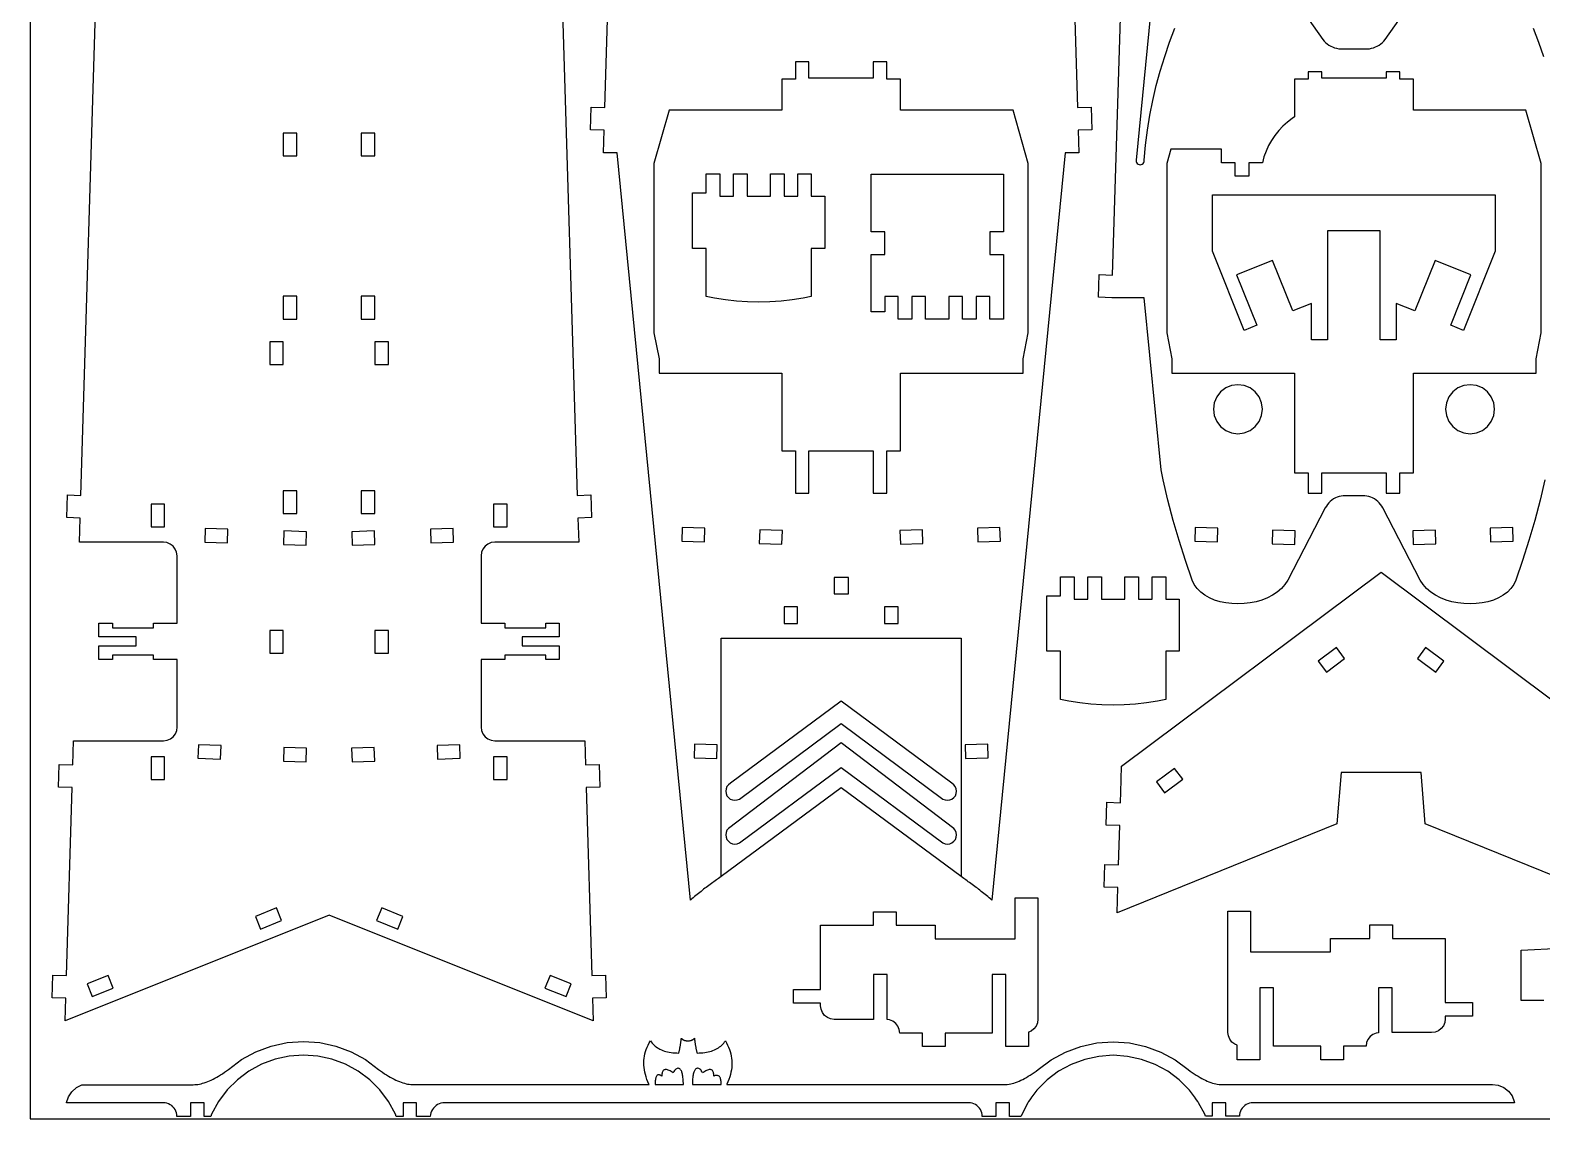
# Model space of a CAD drawing. Extents: x 0 to 730, y 0 to 480.
# Drawn here: x 0 to 333.2, y 0 to 240 of the extents above; entities that cross this region are included whole.
import ezdxf

# ---------------------------------------------------------------- set-up
doc = ezdxf.new("R2010")
doc.units = 0
doc.header["$MEASUREMENT"] = 0
for name, color, linetype in [('CUT', 62, 'CONTINUOUS'), ('ENGRAVE', 132, 'CONTINUOUS'), ('FRAME', 150, 'CONTINUOUS')]:
    doc.layers.add(name, color=color, linetype=linetype)

msp = doc.modelspace()

# ---------------------------------------------------------------- linework, layer by layer
at = {"layer": 'CUT'}
for points in [[(256.2, 338.27), (243.8, 211.32), (243.81, 211.07), (243.89, 210.84), (244.03, 210.64), (244.21, 210.48), (244.44, 210.38), (244.68, 210.35), (244.93, 210.38), (245.15, 210.48), (245.34, 210.64), (245.48, 210.84), (245.56, 211.07), (245.57, 211.32), (245.88, 214.64), (246.31, 217.96), (246.85, 221.25), (247.5, 224.53), (248.25, 227.78), (249.12, 231), (250.09, 234.2), (251.17, 237.36), (252.35, 240.48)], [(228.06, 315.15), (230.85, 222.96), (233.85, 223.05), (234.01, 218.05), (231.01, 217.96), (231.16, 212.96), (228.17, 212.96), (211.98, 48.23), (211.69, 48.48), (211.4, 48.72), (211.11, 48.97), (210.81, 49.21), (210.52, 49.45), (210.23, 49.68), (209.94, 49.91), (209.65, 50.14), (209.37, 50.37), (209.08, 50.59), (208.79, 50.81), (208.5, 51.02), (208.22, 51.24), (207.93, 51.45), (207.65, 51.66), (207.36, 51.86), (207.08, 52.06), (206.8, 52.26), (206.52, 52.46), (206.23, 52.65), (205.8, 52.95), (205.2, 53.39), (178.77, 72.95), (152.33, 53.39), (151.73, 52.95), (151.3, 52.65), (151.02, 52.46), (150.73, 52.26), (150.45, 52.06), (150.17, 51.86), (149.88, 51.66), (149.6, 51.45), (149.31, 51.24), (149.03, 51.02), (148.74, 50.81), (148.45, 50.59), (148.17, 50.37), (147.88, 50.14), (147.59, 49.91), (147.3, 49.68), (147.01, 49.45), (146.72, 49.21), (146.43, 48.97), (146.13, 48.72), (145.84, 48.48), (145.55, 48.23), (129.36, 212.96), (126.37, 212.96), (126.53, 217.96), (123.52, 218.05), (123.68, 223.05), (126.68, 222.96), (129.47, 315.15)], [(333.91, 140.88), (332.85, 136.4), (331.68, 131.94), (330.4, 127.51), (329, 123.12), (327.49, 118.77), (327.04, 117.77), (326.41, 116.88), (325.63, 116.09), (324.72, 115.41), (323.69, 114.83), (322.56, 114.36), (321.35, 113.99), (320.08, 113.73), (318.76, 113.57), (317.42, 113.52), (316.06, 113.57), (314.72, 113.73), (313.4, 113.99), (312.13, 114.36), (310.91, 114.83), (309.78, 115.41), (308.75, 116.09), (307.84, 116.88), (307.06, 117.77), (306.43, 118.77), (298.16, 134.71), (297.93, 135.1), (297.67, 135.47), (297.38, 135.81), (297.06, 136.12), (296.71, 136.41), (296.34, 136.66), (295.94, 136.87), (295.53, 137.05), (295.11, 137.19), (294.67, 137.29), (294.22, 137.36), (289.44, 137.36), (288.99, 137.29), (288.56, 137.19), (288.13, 137.05), (287.72, 136.87), (287.32, 136.66), (286.95, 136.41), (286.6, 136.12), (286.28, 135.81), (285.99, 135.47), (285.73, 135.1), (285.5, 134.71), (277.23, 118.77), (276.6, 117.77), (275.82, 116.88), (274.91, 116.09), (273.88, 115.41), (272.75, 114.83), (271.54, 114.36), (270.26, 113.99), (268.94, 113.73), (267.6, 113.57), (266.25, 113.52), (264.9, 113.57), (263.58, 113.73), (262.31, 113.99), (261.1, 114.36), (259.97, 114.83), (258.94, 115.41), (258.03, 116.09), (257.25, 116.88), (256.62, 117.77), (256.17, 118.77), (254.66, 123.12), (253.27, 127.51), (251.98, 131.94), (250.81, 136.4), (249.75, 140.88), (249.29, 143.06), (245.57, 181.02), (238.47, 181.02), (235.47, 181.12), (235.62, 186.11), (238.62, 186.02), (240.7, 254.65)], [(117.14, 251.38), (120.6, 137.45), (123.59, 137.54), (123.75, 132.54), (120.75, 132.45), (120.91, 127.12), (102.41, 127.12), (101.63, 127.02), (100.91, 126.72), (100.29, 126.24), (99.81, 125.62), (99.51, 124.9), (99.41, 124.12), (99.4, 109.24), (104.63, 109.24), (104.63, 108.24), (113.63, 108.24), (113.63, 109.24), (116.63, 109.24), (116.63, 106.24), (108.42, 106.24), (108.42, 104.24), (116.63, 104.24), (116.63, 101.24), (113.63, 101.24), (113.63, 102.24), (104.63, 102.24), (104.63, 101.24), (99.4, 101.24), (99.39, 86.36), (99.49, 85.58), (99.79, 84.86), (100.27, 84.23), (100.89, 83.76), (101.61, 83.46), (102.39, 83.36), (122.24, 83.36), (122.4, 78.02), (125.4, 78.11), (125.55, 73.12), (122.55, 73.03), (123.8, 31.56), (126.8, 31.65), (126.95, 26.66), (123.96, 26.57), (124.11, 21.57), (65.89, 44.89), (7.67, 21.57), (7.83, 26.57), (4.83, 26.66), (4.98, 31.65), (7.98, 31.56), (9.23, 73.03), (6.23, 73.12), (6.39, 78.11), (9.38, 78.02), (9.55, 83.36), (29.39, 83.36), (30.17, 83.46), (30.89, 83.76), (31.51, 84.23), (31.99, 84.86), (32.29, 85.58), (32.39, 86.36), (32.38, 101.24), (27.15, 101.24), (27.15, 102.24), (18.15, 102.24), (18.15, 101.24), (15.15, 101.24), (15.15, 104.24), (23.36, 104.24), (23.36, 106.24), (15.15, 106.24), (15.15, 109.24), (18.15, 109.24), (18.15, 108.24), (27.15, 108.24), (27.15, 109.24), (32.38, 109.24), (32.37, 124.12), (32.27, 124.9), (31.97, 125.62), (31.49, 126.24), (30.87, 126.72), (30.15, 127.02), (29.37, 127.12), (10.87, 127.12), (11.03, 132.45), (8.04, 132.54), (8.19, 137.54), (11.19, 137.45), (14.64, 251.38)], [(276.8, 249.59), (284.93, 237.96), (285.24, 237.61), (285.57, 237.29), (285.93, 237), (286.31, 236.74), (286.71, 236.51), (287.12, 236.32), (287.56, 236.15), (288, 236.03), (288.45, 235.93), (288.91, 235.88), (294.75, 235.88), (295.21, 235.93), (295.66, 236.03), (296.11, 236.15), (296.54, 236.32), (296.95, 236.51), (297.35, 236.74), (297.73, 237), (298.09, 237.29), (298.42, 237.61), (298.73, 237.96), (306.86, 249.59)], [(331.31, 240.48), (332.49, 237.36), (333.57, 234.2)], [(355.99, 45.4), (307.52, 65), (306.6, 76.37), (297.79, 76.37), (288.98, 76.37), (288.05, 65), (239.59, 45.4), (239.76, 51), (236.76, 51.09), (236.91, 56.09), (239.91, 56), (240.17, 64.68), (237.17, 64.77), (237.32, 69.77), (240.32, 69.68), (240.47, 74.67), (240.47, 74.77), (240.56, 77.74), (297.79, 120.48), (355.02, 77.74)], [(333.7, 26.1), (328.7, 26.1), (328.71, 37.16), (381.17, 39.8)]]:
    msp.add_lwpolyline(points, dxfattribs=at)
for points in [[(165.67, 222.38), (140.87, 222.38), (137.5, 210.62), (137.5, 173.31), (138.63, 167.58), (138.63, 164.39), (165.67, 164.39), (165.67, 147.3), (168.67, 147.3), (168.67, 137.91), (171.67, 137.91), (171.67, 147.3), (185.86, 147.3), (185.86, 137.91), (188.86, 137.91), (188.86, 147.3), (191.86, 147.3), (191.86, 164.38), (218.91, 164.38), (218.91, 167.58), (220.03, 173.31), (220.03, 210.62), (216.66, 222.38), (191.86, 222.38), (191.86, 229.2), (188.86, 229.2), (188.86, 233.06), (185.86, 233.06), (185.86, 229.41), (171.67, 229.41), (171.67, 233.06), (168.67, 233.06), (168.67, 229.2), (165.67, 229.2)], [(331.97, 164.36), (331.97, 167.58), (333.1, 173.31), (333.1, 210.62), (329.73, 222.38), (304.93, 222.38), (304.93, 229.2), (301.93, 229.2), (301.93, 230.86), (298.93, 230.86), (298.93, 229.4), (284.73, 229.4), (284.73, 230.86), (281.73, 230.86), (281.73, 229.2), (278.73, 229.2), (278.73, 220.87), (278.2, 220.53), (277.13, 219.72), (276.14, 218.83), (275.22, 217.86), (274.39, 216.82), (273.64, 215.72), (272.98, 214.56), (272.43, 213.34), (271.97, 212.09), (271.62, 210.8), (268.62, 210.8), (268.62, 207.8), (265.62, 207.8), (265.62, 210.8), (262.62, 210.8), (262.62, 213.8), (251.48, 213.8), (250.57, 210.62), (250.57, 173.31), (251.69, 167.58), (251.69, 164.39), (278.73, 164.39), (278.73, 142.38), (281.74, 142.38), (281.74, 137.91), (284.74, 137.91), (284.74, 142.38), (298.93, 142.38), (298.93, 137.91), (301.93, 137.91), (301.93, 142.38), (304.93, 142.38), (304.93, 164.36)], [(58.8, 212.33), (58.8, 217.33), (55.79, 217.33), (55.79, 212.33)], [(72.99, 212.33), (75.99, 212.33), (75.99, 217.33), (72.99, 217.33)], [(172.19, 181.28), (170.4, 180.91), (167.97, 180.53), (165.52, 180.25), (163.07, 180.09), (160.61, 180.03), (158.15, 180.09), (155.7, 180.25), (153.25, 180.53), (150.82, 180.91), (149.02, 181.28), (149.02, 191.9), (146.02, 191.9), (146.02, 204.13), (149.02, 204.13), (149.02, 208.35), (152.02, 208.35), (152.02, 203.41), (155.02, 203.41), (155.02, 208.35), (158.02, 208.35), (158.02, 203.41), (163.19, 203.41), (163.19, 208.35), (166.19, 208.35), (166.19, 203.41), (169.19, 203.41), (169.19, 208.35), (172.19, 208.35), (172.19, 203.41), (175.19, 203.41), (175.19, 191.9), (172.19, 191.9)], [(214.54, 208.24), (214.54, 195.56), (211.54, 195.56), (211.54, 190.56), (214.54, 190.56), (214.54, 176.32), (211.54, 176.32), (211.54, 181.26), (208.54, 181.26), (208.54, 176.32), (205.54, 176.32), (205.54, 181.26), (202.54, 181.26), (202.54, 176.32), (197.37, 176.32), (197.37, 181.26), (194.37, 181.26), (194.37, 176.32), (191.37, 176.32), (191.37, 181.26), (188.37, 181.26), (188.37, 177.88), (185.37, 177.88), (185.37, 190.56), (188.37, 190.56), (188.37, 195.56), (185.37, 195.56), (185.37, 208.24)], [(260.64, 191.28), (260.64, 203.74), (322.92, 203.74), (322.92, 191.28), (315.93, 173.83), (313.15, 174.94), (317.61, 186.08), (309.72, 189.24), (305.26, 178.1), (301.13, 179.76), (301.13, 171.76), (297.57, 171.76), (297.57, 195.8), (285.99, 195.8), (285.99, 171.76), (282.43, 171.76), (282.43, 179.76), (278.31, 178.1), (273.84, 189.24), (265.95, 186.08), (270.42, 174.94), (267.64, 173.83)], [(58.8, 176.33), (58.8, 181.33), (55.79, 181.33), (55.79, 176.33)], [(72.99, 181.33), (72.99, 176.33), (75.99, 176.33), (75.99, 181.33)], [(52.8, 171.33), (52.8, 166.33), (55.79, 166.33), (55.79, 171.33)], [(78.99, 171.33), (75.99, 171.33), (75.99, 166.33), (78.99, 166.33)], [(267.64, 151.23), (268.95, 151.77), (270.06, 152.63), (270.92, 153.75), (271.46, 155.05), (271.65, 156.45), (271.46, 157.84), (270.92, 159.15), (270.06, 160.26), (268.95, 161.12), (267.64, 161.66), (266.25, 161.85), (264.85, 161.66), (263.55, 161.12), (262.43, 160.26), (261.57, 159.15), (261.03, 157.84), (260.85, 156.45), (261.03, 155.05), (261.57, 153.75), (262.43, 152.63), (263.55, 151.77), (264.85, 151.23), (266.25, 151.05)], [(318.81, 151.23), (320.12, 151.77), (321.23, 152.63), (322.09, 153.75), (322.63, 155.05), (322.82, 156.45), (322.63, 157.84), (322.09, 159.15), (321.23, 160.26), (320.12, 161.12), (318.81, 161.66), (317.42, 161.85), (316.02, 161.66), (314.72, 161.12), (313.6, 160.26), (312.74, 159.15), (312.2, 157.84), (312.02, 156.45), (312.2, 155.05), (312.74, 153.75), (313.6, 152.63), (314.72, 151.77), (316.02, 151.23), (317.42, 151.05)], [(58.8, 138.45), (55.79, 138.45), (55.79, 133.45), (58.8, 133.45)], [(72.99, 138.45), (72.99, 133.45), (75.99, 133.45), (75.99, 138.45)], [(26.63, 135.51), (26.63, 130.51), (29.63, 130.51), (29.63, 135.51)], [(105.16, 135.51), (102.16, 135.51), (102.16, 130.51), (105.16, 130.51)], [(38.46, 127.14), (43.46, 126.98), (43.55, 129.98), (38.55, 130.14)], [(88.32, 126.98), (93.32, 127.14), (93.23, 130.14), (88.23, 129.98)], [(143.66, 127.38), (148.65, 127.22), (148.75, 130.22), (143.75, 130.38)], [(208.79, 130.22), (208.88, 127.22), (213.88, 127.38), (213.78, 130.38)], [(256.72, 127.38), (261.72, 127.22), (261.81, 130.22), (256.81, 130.38)], [(321.94, 127.22), (326.94, 127.38), (326.85, 130.38), (321.85, 130.22)], [(55.8, 126.6), (60.8, 126.44), (60.89, 129.44), (55.9, 129.6)], [(75.98, 126.6), (75.89, 129.6), (70.89, 129.44), (70.98, 126.44)], [(165.72, 126.69), (165.81, 129.69), (160.81, 129.85), (160.72, 126.85)], [(191.72, 129.69), (191.82, 126.69), (196.81, 126.85), (196.72, 129.85)], [(273.78, 126.75), (278.78, 126.6), (278.87, 129.6), (273.87, 129.75)], [(304.88, 126.6), (309.88, 126.75), (309.79, 129.75), (304.79, 129.6)], [(177.26, 115.73), (180.37, 115.73), (180.37, 119.37), (177.26, 119.37)], [(250.31, 92.44), (248.51, 92.07), (246.08, 91.69), (243.64, 91.41), (241.19, 91.25), (238.73, 91.19), (236.27, 91.25), (233.81, 91.41), (231.37, 91.69), (228.94, 92.07), (227.14, 92.44), (227.14, 103.06), (224.14, 103.06), (224.14, 115.29), (227.14, 115.29), (227.14, 119.51), (230.14, 119.51), (230.14, 114.57), (233.14, 114.57), (233.14, 119.51), (236.14, 119.51), (236.14, 114.57), (241.31, 114.57), (241.31, 119.51), (244.31, 119.51), (244.31, 114.57), (247.31, 114.57), (247.31, 119.51), (250.31, 119.51), (250.31, 114.57), (253.31, 114.57), (253.31, 103.06), (250.31, 103.06)], [(166.17, 109.2), (169.17, 109.2), (169.17, 112.84), (166.17, 112.84)], [(188.36, 112.84), (188.36, 109.2), (191.36, 109.2), (191.36, 112.84)], [(52.8, 107.65), (52.8, 102.65), (55.79, 102.65), (55.79, 107.65)], [(75.99, 107.65), (75.99, 102.65), (78.99, 102.65), (78.99, 107.65)], [(289.75, 101.49), (287.96, 103.9), (283.95, 100.91), (285.74, 98.5)], [(309.83, 98.5), (311.63, 100.9), (307.62, 103.9), (305.83, 101.49)], [(178.77, 87.14), (201.19, 70.49), (201.67, 70.29), (202.2, 70.22), (202.72, 70.29), (203.2, 70.49), (203.62, 70.82), (203.94, 71.23), (204.14, 71.72), (204.2, 72.24), (204.13, 72.76), (203.93, 73.25), (203.61, 73.66), (203.19, 73.98), (178.77, 92.06), (154.34, 73.98), (153.92, 73.66), (153.6, 73.25), (153.4, 72.76), (153.33, 72.24), (153.4, 71.72), (153.6, 71.23), (153.91, 70.82), (154.33, 70.49), (154.81, 70.29), (155.33, 70.22), (155.86, 70.29), (156.34, 70.49)], [(36.98, 79.47), (41.97, 79.31), (42.07, 82.31), (37.07, 82.47)], [(55.84, 78.88), (60.83, 78.73), (60.93, 81.72), (55.93, 81.88)], [(75.94, 78.88), (75.85, 81.88), (70.85, 81.72), (70.95, 78.73)], [(94.8, 79.47), (94.71, 82.47), (89.71, 82.31), (89.81, 79.31)], [(146.45, 82.58), (146.36, 79.58), (151.35, 79.42), (151.45, 82.42)], [(178.77, 82.92), (153.92, 64.02), (153.6, 63.6), (153.4, 63.11), (153.33, 62.59), (153.4, 62.07), (153.6, 61.59), (153.91, 61.17), (154.33, 60.85), (154.81, 60.64), (155.33, 60.57), (155.86, 60.64), (156.34, 60.84), (178.77, 77.43), (201.19, 60.84), (201.67, 60.64), (202.2, 60.57), (202.72, 60.64), (203.2, 60.85), (203.62, 61.17), (203.94, 61.59), (204.14, 62.07), (204.2, 62.59), (204.13, 63.11), (203.93, 63.6), (203.61, 64.02)], [(206.18, 79.42), (211.17, 79.58), (211.08, 82.58), (206.08, 82.42)], [(26.63, 79.79), (26.63, 74.79), (29.63, 74.79), (29.63, 79.79)], [(105.16, 79.79), (102.16, 79.79), (102.16, 74.79), (105.16, 74.79)], [(252.29, 77.26), (248.29, 74.27), (250.08, 71.87), (254.09, 74.86)], [(212.08, 31.79), (212.08, 18.91), (201.67, 18.91), (201.67, 15.91), (196.67, 15.91), (196.67, 18.91), (191.67, 18.91), (191.57, 19.68), (191.27, 20.41), (190.79, 21.03), (190.17, 21.51), (189.45, 21.8), (188.9, 21.88), (188.9, 31.78), (185.9, 31.78), (185.9, 21.91), (177.23, 21.91), (176.45, 22.01), (175.73, 22.31), (175.11, 22.79), (174.63, 23.41), (174.33, 24.13), (174.23, 24.91), (174.23, 25.5), (168.23, 25.5), (168.23, 28.5), (174.23, 28.5), (174.23, 42.65), (185.87, 42.65), (185.87, 45.65), (190.87, 45.65), (190.87, 42.65), (199.48, 42.65), (199.48, 39.67), (217.13, 39.67), (217.13, 48.68), (222.13, 48.68), (222.13, 21.94), (222.03, 21.16), (221.73, 20.44), (221.25, 19.82), (220.63, 19.34), (220.1, 19.12), (220.1, 15.91), (215.09, 15.91), (215.09, 31.79)], [(50.77, 41.83), (55.41, 43.69), (54.29, 46.48), (49.65, 44.62)], [(81.01, 41.83), (82.13, 44.62), (77.49, 46.48), (76.37, 43.69)], [(284.49, 16.01), (274.08, 16.01), (274.08, 28.89), (271.07, 28.89), (271.07, 13.01), (266.07, 13.01), (266.07, 16.22), (265.53, 16.44), (264.91, 16.92), (264.43, 17.54), (264.13, 18.26), (264.03, 19.04), (264.03, 45.78), (269.03, 45.78), (269.03, 36.77), (286.68, 36.77), (286.68, 39.75), (295.29, 39.75), (295.29, 42.75), (300.29, 42.75), (300.29, 39.75), (311.93, 39.75), (311.93, 25.6), (317.93, 25.6), (317.93, 22.6), (311.93, 22.6), (311.93, 22.01), (311.83, 21.23), (311.53, 20.51), (311.05, 19.89), (310.43, 19.41), (309.71, 19.11), (308.93, 19.01), (300.26, 19.01), (300.26, 28.88), (297.26, 28.88), (297.26, 18.98), (296.71, 18.9), (295.99, 18.6), (295.37, 18.13), (294.89, 17.51), (294.59, 16.78), (294.49, 16.01), (289.49, 16.01), (289.49, 13.01), (284.49, 13.01)], [(13.66, 26.96), (18.3, 28.82), (17.19, 31.6), (12.55, 29.74)], [(113.48, 28.82), (118.12, 26.96), (119.24, 29.74), (114.6, 31.6)], [(9.18, 5.97), (10.18, 6.88), (11.36, 7.51), (35.94, 7.51), (36.27, 7.52), (36.6, 7.55), (36.94, 7.59), (37.29, 7.65), (37.65, 7.73), (38.01, 7.82), (38.37, 7.93), (38.75, 8.05), (39.12, 8.2), (39.51, 8.36), (39.9, 8.53), (40.3, 8.72), (40.7, 8.93), (41.11, 9.16), (41.53, 9.41), (41.95, 9.67), (42.37, 9.94), (42.81, 10.24), (43.25, 10.55), (43.69, 10.88), (46.58, 13.04), (49.75, 14.76), (53.13, 16.02), (56.65, 16.79), (60.25, 17.04), (63.85, 16.79), (67.37, 16.02), (70.75, 14.76), (73.91, 13.04), (76.8, 10.88), (77.25, 10.55), (77.69, 10.24), (78.12, 9.94), (78.55, 9.67), (78.97, 9.41), (79.38, 9.16), (79.79, 8.94), (80.2, 8.73), (80.59, 8.54), (80.98, 8.36), (81.37, 8.2), (81.75, 8.06), (82.12, 7.93), (82.49, 7.82), (82.85, 7.73), (83.2, 7.65), (83.55, 7.6), (83.89, 7.55), (84.23, 7.53), (84.56, 7.52), (136.42, 7.53), (136.38, 7.61), (136.14, 8.15), (135.94, 8.69), (135.76, 9.22), (135.6, 9.75), (135.48, 10.28), (135.39, 10.8), (135.32, 11.31), (135.28, 11.83), (135.27, 12.33), (135.29, 12.84), (135.33, 13.34), (135.41, 13.84), (135.51, 14.33), (135.64, 14.82), (135.8, 15.3), (135.99, 15.78), (136.21, 16.26), (136.45, 16.73), (136.72, 17.2), (136.9, 16.94), (137.09, 16.69), (137.3, 16.45), (137.52, 16.23), (137.75, 16.02), (138, 15.83), (138.26, 15.65), (138.54, 15.48), (138.83, 15.32), (139.13, 15.18), (139.45, 15.05), (139.79, 14.94), (140.13, 14.84), (140.5, 14.75), (140.87, 14.68), (141.26, 14.61), (141.67, 14.57), (142.09, 14.53), (142.52, 14.51), (142.97, 14.5), (143, 14.64), (143.04, 14.78), (143.07, 14.92), (143.1, 15.06), (143.13, 15.21), (143.17, 15.36), (143.2, 15.51), (143.23, 15.67), (143.26, 15.83), (143.29, 15.99), (143.32, 16.15), (143.34, 16.32), (143.37, 16.49), (143.4, 16.67), (143.42, 16.84), (143.45, 17.02), (143.47, 17.2), (143.5, 17.38), (143.52, 17.57), (143.54, 17.76), (143.58, 17.71), (143.63, 17.66), (143.68, 17.61), (143.73, 17.56), (143.79, 17.52), (143.84, 17.48), (143.9, 17.44), (143.97, 17.4), (144.04, 17.37), (144.11, 17.34), (144.18, 17.31), (144.26, 17.29), (144.34, 17.27), (144.42, 17.25), (144.5, 17.23), (144.59, 17.22), (144.68, 17.21), (144.78, 17.2), (144.88, 17.2), (144.98, 17.2), (145.08, 17.2), (145.18, 17.2), (145.27, 17.21), (145.37, 17.22), (145.45, 17.23), (145.54, 17.25), (145.62, 17.27), (145.7, 17.29), (145.78, 17.31), (145.85, 17.34), (145.92, 17.37), (145.99, 17.4), (146.05, 17.44), (146.11, 17.48), (146.17, 17.52), (146.23, 17.56), (146.28, 17.61), (146.33, 17.66), (146.37, 17.71), (146.42, 17.76), (146.44, 17.57), (146.46, 17.38), (146.49, 17.2), (146.51, 17.02), (146.54, 16.84), (146.56, 16.67), (146.59, 16.49), (146.61, 16.32), (146.64, 16.15), (146.67, 15.99), (146.7, 15.83), (146.73, 15.67), (146.76, 15.51), (146.79, 15.36), (146.82, 15.21), (146.86, 15.06), (146.89, 14.92), (146.92, 14.78), (146.96, 14.64), (146.99, 14.5), (147.44, 14.51), (147.87, 14.53), (148.29, 14.57), (148.7, 14.61), (149.09, 14.68), (149.46, 14.75), (149.82, 14.84), (150.17, 14.94), (150.51, 15.05), (150.82, 15.18), (151.13, 15.32), (151.42, 15.48), (151.7, 15.65), (151.96, 15.83), (152.21, 16.02), (152.44, 16.23), (152.66, 16.45), (152.87, 16.69), (153.06, 16.94), (153.24, 17.2), (153.51, 16.73), (153.75, 16.26), (153.97, 15.78), (154.16, 15.3), (154.31, 14.82), (154.45, 14.33), (154.55, 13.84), (154.62, 13.34), (154.67, 12.84), (154.69, 12.33), (154.68, 11.83), (154.64, 11.31), (154.57, 10.8), (154.48, 10.28), (154.35, 9.75), (154.2, 9.22), (154.02, 8.69), (153.82, 8.15), (153.58, 7.61), (153.54, 7.53), (215.37, 7.53), (215.78, 7.6), (216.14, 7.68), (216.5, 7.77), (216.86, 7.88), (217.24, 8.01), (217.62, 8.15), (218, 8.31), (218.39, 8.48), (218.79, 8.68), (219.19, 8.89), (219.6, 9.11), (220.02, 9.36), (220.44, 9.62), (220.87, 9.9), (221.3, 10.19), (221.74, 10.5), (222.19, 10.83), (225.07, 12.99), (228.24, 14.71), (231.62, 15.97), (235.14, 16.74), (238.74, 17), (242.34, 16.74), (245.86, 15.97), (249.24, 14.71), (252.41, 12.99), (255.29, 10.83), (255.74, 10.5), (256.18, 10.19), (256.61, 9.9), (257.04, 9.62), (257.46, 9.36), (257.88, 9.12), (258.28, 8.89), (258.69, 8.68), (259.08, 8.49), (259.47, 8.31), (259.86, 8.15), (260.24, 8.01), (260.61, 7.88), (260.98, 7.77), (261.34, 7.68), (261.69, 7.61), (262.11, 7.54), (322.34, 7.55), (323.64, 7.38), (324.84, 6.88), (325.88, 6.08), (326.67, 5.05), (327.17, 3.84), (327.21, 3.55), (269.56, 3.54), (269.17, 3.51), (268.78, 3.44), (268.41, 3.31), (268.06, 3.14), (267.73, 2.92), (267.44, 2.66), (267.18, 2.37), (266.96, 2.04), (266.79, 1.69), (266.66, 1.32), (266.58, 0.93), (266.56, 0.54), (263.56, 0.54), (263.56, 3.54), (260.56, 3.54), (260.56, 0.54), (259.11, 0.54), (258.94, 0.99), (257.56, 3.54), (257.42, 3.79), (256.9, 4.49), (256.9, 4.54), (255.57, 6.31), (253.32, 8.55), (250.78, 10.46), (247.99, 11.98), (245.01, 13.09), (241.91, 13.76), (238.74, 13.99), (235.57, 13.76), (232.46, 13.09), (229.49, 11.98), (226.7, 10.46), (224.15, 8.55), (221.91, 6.31), (220.58, 4.54), (220.58, 4.49), (220.06, 3.79), (219.92, 3.53), (218.36, 0.53), (215.86, 0.53), (215.86, 3.53), (212.86, 3.53), (212.86, 0.53), (209.86, 0.53), (209.84, 0.93), (209.76, 1.31), (209.63, 1.68), (209.46, 2.03), (209.24, 2.36), (208.98, 2.66), (208.69, 2.91), (208.36, 3.13), (208.01, 3.31), (207.64, 3.43), (207.26, 3.51), (206.86, 3.53), (91.33, 3.52), (90.93, 3.5), (90.54, 3.42), (90.16, 3.3), (89.8, 3.12), (89.46, 2.91), (89.16, 2.65), (88.89, 2.36), (88.66, 2.03), (88.47, 1.68), (88.33, 1.31), (88.24, 0.92), (88.19, 0.52), (85.19, 0.52), (85.19, 3.52), (82.19, 3.52), (82.19, 0.52), (80.69, 0.52), (80.51, 1.02), (78.99, 3.81), (77.08, 6.36), (74.83, 8.6), (72.29, 10.5), (69.5, 12.03), (66.52, 13.14), (63.42, 13.81), (60.25, 14.04), (57.08, 13.81), (53.97, 13.14), (51, 12.03), (48.21, 10.5), (45.66, 8.6), (43.42, 6.36), (41.51, 3.81), (39.99, 1.02), (39.8, 0.52), (38.35, 0.52), (38.35, 3.51), (35.35, 3.51), (35.35, 0.52), (32.35, 0.52), (32.32, 0.91), (32.25, 1.29), (32.12, 1.66), (31.95, 2.01), (31.73, 2.34), (31.47, 2.64), (31.18, 2.89), (30.85, 3.11), (30.5, 3.29), (30.13, 3.41), (29.74, 3.49), (29.35, 3.51), (7.98, 3.51), (7.98, 3.59), (8.43, 4.85)], [(138.37, 9.68), (138.28, 9.64), (138.19, 9.58), (138.11, 9.5), (138.05, 9.39), (137.98, 9.27), (137.93, 9.12), (137.88, 8.96), (137.84, 8.77), (137.81, 8.56), (137.79, 8.34), (137.78, 8.09), (137.77, 7.82), (137.77, 7.53), (143.98, 7.53), (143.98, 7.88), (143.97, 8.21), (143.95, 8.53), (143.93, 8.83), (143.9, 9.11), (143.87, 9.37), (143.83, 9.61), (143.78, 9.84), (143.73, 10.05), (143.67, 10.24), (143.61, 10.41), (143.54, 10.56), (143.46, 10.7), (143.38, 10.81), (143.29, 10.91), (143.19, 11), (143.09, 11.06), (142.99, 11.1), (142.87, 11.13), (142.75, 11.14), (142.6, 11.1), (142.45, 11.03), (142.3, 10.92), (142.16, 10.78), (142.02, 10.61), (141.88, 10.39), (141.75, 10.15), (141.5, 10.31), (141.27, 10.45), (141.05, 10.57), (140.84, 10.66), (140.65, 10.74), (140.47, 10.8), (140.3, 10.83), (140.14, 10.85), (140, 10.84), (139.87, 10.81), (139.75, 10.77), (139.64, 10.7), (139.55, 10.61), (139.47, 10.5), (139.4, 10.36), (139.34, 10.21), (139.3, 10.04), (139.27, 9.84), (139.25, 9.63), (139.24, 9.39), (139.09, 9.5), (138.95, 9.58), (138.82, 9.64), (138.7, 9.68), (138.58, 9.7), (138.47, 9.7)], [(151.02, 9.51), (150.87, 9.46), (150.72, 9.39), (150.71, 9.63), (150.69, 9.84), (150.66, 10.04), (150.62, 10.21), (150.56, 10.36), (150.49, 10.5), (150.41, 10.61), (150.32, 10.7), (150.21, 10.77), (150.09, 10.81), (149.96, 10.84), (149.82, 10.85), (149.66, 10.83), (149.49, 10.8), (149.31, 10.74), (149.11, 10.66), (148.91, 10.57), (148.69, 10.45), (148.46, 10.31), (148.21, 10.15), (148.08, 10.39), (147.94, 10.61), (147.8, 10.78), (147.65, 10.92), (147.51, 11.03), (147.36, 11.1), (147.21, 11.14), (147.09, 11.13), (146.97, 11.1), (146.87, 11.06), (146.76, 11), (146.67, 10.91), (146.58, 10.81), (146.5, 10.7), (146.42, 10.56), (146.35, 10.41), (146.29, 10.24), (146.23, 10.05), (146.18, 9.84), (146.13, 9.61), (146.09, 9.37), (146.06, 9.11), (146.03, 8.83), (146.01, 8.53), (145.99, 8.21), (145.98, 7.88), (145.98, 7.53), (152.34, 7.53), (152.33, 7.78), (152.32, 8.01), (152.3, 8.23), (152.27, 8.43), (152.24, 8.62), (152.19, 8.79), (152.14, 8.94), (152.08, 9.07), (152.01, 9.19), (151.93, 9.29), (151.85, 9.38), (151.75, 9.45), (151.65, 9.5), (151.54, 9.53), (151.43, 9.55), (151.3, 9.55), (151.17, 9.54)]]:
    msp.add_lwpolyline(points, close=True, dxfattribs=at)
at = {"layer": 'ENGRAVE'}
msp.add_lwpolyline([(152.33, 53.39), (152.33, 105.98), (205.2, 105.98), (205.2, 53.39), (178.77, 72.95)], close=True, dxfattribs=at)
at = {"layer": 'FRAME'}
msp.add_lwpolyline([(0, 0), (730, 0), (730, 480), (0, 480)], close=True, dxfattribs=at)

doc.saveas('drawing.dxf')
